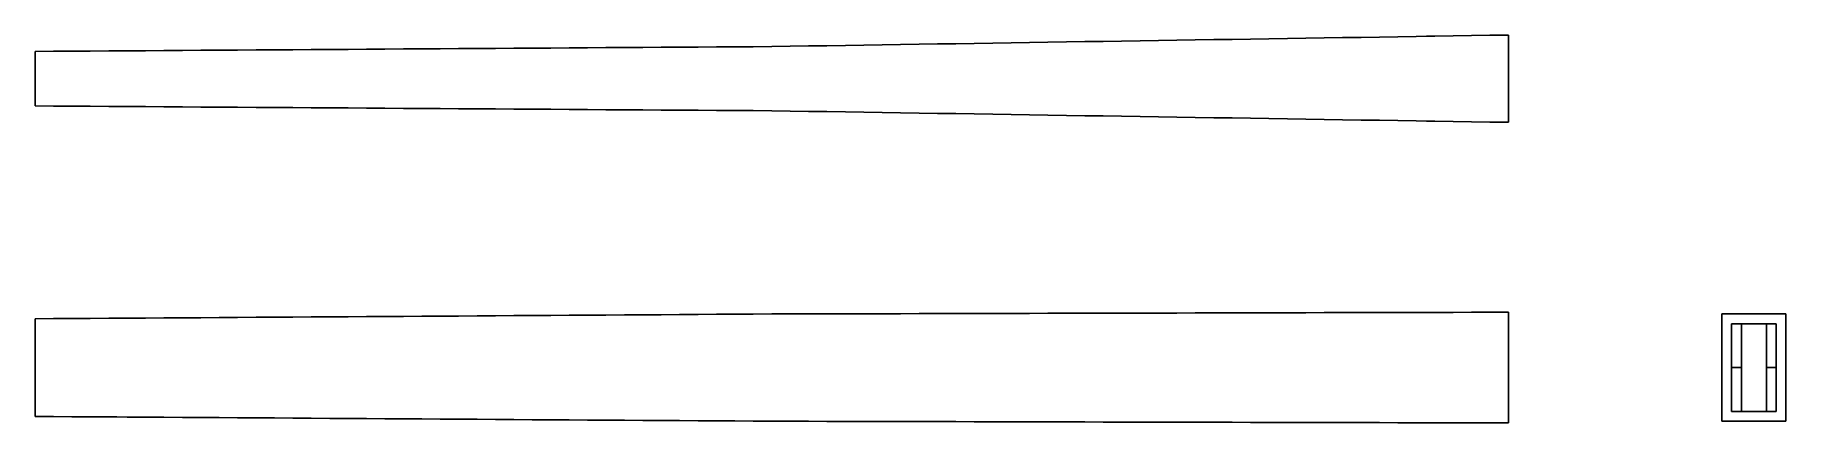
# Model space of a CAD drawing. Header units: inches. Extents: x 0 to 10.7, y -0.3 to 2.
import ezdxf

# ---------------------------------------------------------------- set-up
doc = ezdxf.new("R2010")
doc.units = ezdxf.units.IN

msp = doc.modelspace()

# ---------------------------------------------------------------- linework, layer by layer
at = {"layer": 'FRONT'}
for p, q in [((3.4875, 0.320876), (3.6, 0.321608)), ((3.6, 0.321608), (3.7125, 0.322341)), ((3.7125, 0.322341), (3.825, 0.323073)), ((3.825, 0.323073), (3.9375, 0.323806)), ((3.9375, 0.323806), (4.05, 0.324538)), ((4.05, 0.324538), (4.1625, 0.325271)), ((4.1625, 0.325271), (4.275, 0.326003)), ((4.275, 0.326003), (4.3875, 0.326736)), ((4.3875, 0.326736), (4.5, 0.327468)), ((4.5, 0.327468), (4.6125, 0.327734)), ((4.6125, 0.327734), (4.725, 0.327999)), ((4.725, 0.327999), (4.8375, 0.328265)), ((4.8375, 0.328265), (4.95, 0.32853)), ((4.95, 0.32853), (5.0625, 0.328796)), ((5.0625, 0.328796), (5.175, 0.329062)), ((5.175, 0.329062), (5.2875, 0.329327)), ((5.2875, 0.329327), (5.4, 0.329593)), ((5.4, 0.329593), (5.5125, 0.329858)), ((5.5125, 0.329858), (5.625, 0.330124)), ((5.625, 0.330124), (5.7375, 0.33039)), ((5.7375, 0.33039), (5.85, 0.330655)), ((5.85, 0.330655), (5.9625, 0.330921)), ((5.9625, 0.330921), (6.075, 0.331186)), ((6.075, 0.331186), (6.1875, 0.331452)), ((6.1875, 0.331452), (6.3, 0.331718)), ((6.3, 0.331718), (6.4125, 0.331983)), ((6.4125, 0.331983), (6.525, 0.332249)), ((6.525, 0.332249), (6.6375, 0.332514)), ((6.6375, 0.332514), (6.75, 0.33278)), ((6.75, 0.33278), (6.8625, 0.333045)), ((6.8625, 0.333045), (6.975, 0.333311)), ((6.975, 0.333311), (7.0875, 0.333577)), ((7.0875, 0.333577), (7.2, 0.333842)), ((7.2, 0.333842), (7.3125, 0.334108)), ((7.3125, 0.334108), (7.425, 0.334373)), ((7.425, 0.334373), (7.5375, 0.334639)), ((7.5375, 0.334639), (7.65, 0.334905)), ((7.65, 0.334905), (7.7625, 0.33517)), ((7.7625, 0.33517), (7.875, 0.335436)), ((7.875, 0.335436), (7.9875, 0.335701)), ((7.9875, 0.335701), (8.1, 0.335967)), ((8.1, 0.335967), (8.2125, 0.336233)), ((8.2125, 0.336233), (8.325, 0.336498)), ((8.325, 0.336498), (8.4375, 0.336764)), ((8.4375, 0.336764), (8.5, 0.336911)), ((8.5, 0.336911), (8.55, 0.337029)), ((8.55, 0.337029), (8.6625, 0.337295)), ((8.6625, 0.337295), (8.775, 0.33756)), ((8.775, 0.33756), (8.8875, 0.337826)), ((8.8875, 0.337826), (9, 0.338092)), ((9, 0.338092), (9, -0.338092)), ((0, 0.298169), (0.1125, 0.298901)), ((0, 0.298169), (0, -0.298169)), ((0.1125, 0.298901), (0.225, 0.299634)), ((0.225, 0.299634), (0.3375, 0.300366)), ((0.3375, 0.300366), (0.45, 0.301099)), ((0.45, 0.301099), (0.5, 0.301424)), ((0.5, 0.301424), (0.5625, 0.301831)), ((0.5625, 0.301831), (0.675, 0.302564)), ((0.675, 0.302564), (0.7875, 0.303296)), ((0.7875, 0.303296), (0.9, 0.304029)), ((0.9, 0.304029), (1.0125, 0.304761)), ((1.0125, 0.304761), (1.125, 0.305494)), ((1.125, 0.305494), (1.2375, 0.306226)), ((1.2375, 0.306226), (1.35, 0.306959)), ((1.35, 0.306959), (1.4625, 0.307691)), ((1.4625, 0.307691), (1.575, 0.308424)), ((1.575, 0.308424), (1.6875, 0.309156)), ((1.6875, 0.309156), (1.8, 0.309889)), ((1.8, 0.309889), (1.9125, 0.310621)), ((1.9125, 0.310621), (2.025, 0.311353)), ((2.025, 0.311353), (2.1375, 0.312086)), ((2.1375, 0.312086), (2.25, 0.312818)), ((2.25, 0.312818), (2.3625, 0.313551)), ((2.3625, 0.313551), (2.475, 0.314283)), ((2.475, 0.314283), (2.5875, 0.315016)), ((2.5875, 0.315016), (2.7, 0.315748)), ((2.7, 0.315748), (2.8125, 0.316481)), ((2.8125, 0.316481), (2.925, 0.317213)), ((2.925, 0.317213), (3.0375, 0.317946)), ((3.0375, 0.317946), (3.15, 0.318678)), ((3.15, 0.318678), (3.2625, 0.319411)), ((3.2625, 0.319411), (3.375, 0.320143)), ((3.375, 0.320143), (3.4875, 0.320876)), ((0, -0.298169), (0.1125, -0.298901)), ((0.1125, -0.298901), (0.225, -0.299634)), ((0.225, -0.299634), (0.3375, -0.300366)), ((0.3375, -0.300366), (0.45, -0.301099)), ((0.45, -0.301099), (0.5, -0.301424)), ((0.5, -0.301424), (0.5625, -0.301831)), ((0.5625, -0.301831), (0.675, -0.302564)), ((0.675, -0.302564), (0.7875, -0.303296)), ((0.7875, -0.303296), (0.9, -0.304029)), ((0.9, -0.304029), (1.0125, -0.304761)), ((1.0125, -0.304761), (1.125, -0.305494)), ((1.125, -0.305494), (1.2375, -0.306226)), ((1.2375, -0.306226), (1.35, -0.306959)), ((1.35, -0.306959), (1.4625, -0.307691)), ((1.4625, -0.307691), (1.575, -0.308424)), ((1.575, -0.308424), (1.6875, -0.309156)), ((1.6875, -0.309156), (1.8, -0.309889)), ((1.8, -0.309889), (1.9125, -0.310621)), ((1.9125, -0.310621), (2.025, -0.311353)), ((2.025, -0.311353), (2.1375, -0.312086)), ((2.1375, -0.312086), (2.25, -0.312818)), ((2.25, -0.312818), (2.3625, -0.313551)), ((2.3625, -0.313551), (2.475, -0.314283)), ((2.475, -0.314283), (2.5875, -0.315016)), ((2.5875, -0.315016), (2.7, -0.315748)), ((2.7, -0.315748), (2.8125, -0.316481)), ((2.8125, -0.316481), (2.925, -0.317213)), ((2.925, -0.317213), (3.0375, -0.317946)), ((3.0375, -0.317946), (3.15, -0.318678)), ((3.15, -0.318678), (3.2625, -0.319411)), ((3.2625, -0.319411), (3.375, -0.320143)), ((3.375, -0.320143), (3.4875, -0.320876)), ((3.4875, -0.320876), (3.6, -0.321608)), ((3.6, -0.321608), (3.7125, -0.322341)), ((3.7125, -0.322341), (3.825, -0.323073)), ((3.825, -0.323073), (3.9375, -0.323806)), ((3.9375, -0.323806), (4.05, -0.324538)), ((4.05, -0.324538), (4.1625, -0.325271)), ((4.1625, -0.325271), (4.275, -0.326003)), ((4.275, -0.326003), (4.3875, -0.326736)), ((4.3875, -0.326736), (4.5, -0.327468)), ((4.5, -0.327468), (4.6125, -0.327734)), ((4.6125, -0.327734), (4.725, -0.327999)), ((4.725, -0.327999), (4.8375, -0.328265)), ((4.8375, -0.328265), (4.95, -0.32853)), ((4.95, -0.32853), (5.0625, -0.328796)), ((5.0625, -0.328796), (5.175, -0.329062)), ((5.175, -0.329062), (5.2875, -0.329327)), ((5.2875, -0.329327), (5.4, -0.329593)), ((5.4, -0.329593), (5.5125, -0.329858)), ((5.5125, -0.329858), (5.625, -0.330124)), ((5.625, -0.330124), (5.7375, -0.33039)), ((5.7375, -0.33039), (5.85, -0.330655)), ((5.85, -0.330655), (5.9625, -0.330921)), ((5.9625, -0.330921), (6.075, -0.331186)), ((6.075, -0.331186), (6.1875, -0.331452)), ((6.1875, -0.331452), (6.3, -0.331718)), ((6.3, -0.331718), (6.4125, -0.331983)), ((6.4125, -0.331983), (6.525, -0.332249)), ((6.525, -0.332249), (6.6375, -0.332514)), ((6.6375, -0.332514), (6.75, -0.33278)), ((6.75, -0.33278), (6.8625, -0.333045)), ((6.8625, -0.333045), (6.975, -0.333311)), ((6.975, -0.333311), (7.0875, -0.333577)), ((7.0875, -0.333577), (7.2, -0.333842)), ((7.2, -0.333842), (7.3125, -0.334108)), ((7.3125, -0.334108), (7.425, -0.334373)), ((7.425, -0.334373), (7.5375, -0.334639)), ((7.5375, -0.334639), (7.65, -0.334905)), ((7.65, -0.334905), (7.7625, -0.33517)), ((7.7625, -0.33517), (7.875, -0.335436)), ((7.875, -0.335436), (7.9875, -0.335701)), ((7.9875, -0.335701), (8.1, -0.335967)), ((8.1, -0.335967), (8.2125, -0.336233)), ((8.2125, -0.336233), (8.325, -0.336498)), ((8.325, -0.336498), (8.4375, -0.336764)), ((8.4375, -0.336764), (8.5, -0.336911)), ((8.5, -0.336911), (8.55, -0.337029)), ((8.55, -0.337029), (8.6625, -0.337295)), ((8.6625, -0.337295), (8.775, -0.33756)), ((8.775, -0.33756), (8.8875, -0.337826)), ((8.8875, -0.337826), (9, -0.338092))]:
    msp.add_line(p, q, dxfattribs=at)
at = {"layer": 'SECTION'}
for p, q in [((10.696044, 0.327468), (10.303956, 0.327468)), ((10.303956, 0.327468), (10.303956, -0.327468)), ((10.696044, -0.327468), (10.696044, 0.327468)), ((10.636044, 0.267468), (10.363956, 0.267468)), ((10.363956, 0.267468), (10.363956, -0.267468)), ((10.423956, 0.267468), (10.363956, 0.267468)), ((10.363956, 0.267468), (10.363956, 0)), ((10.423956, 0), (10.423956, 0.267468)), ((10.636044, 0.267468), (10.576044, 0.267468)), ((10.576044, 0.267468), (10.576044, 0)), ((10.636044, -0.267468), (10.636044, 0.267468)), ((10.636044, 0), (10.636044, 0.267468)), ((10.363956, 0), (10.423956, 0)), ((10.423956, 0), (10.363956, 0)), ((10.363956, 0), (10.363956, -0.267468)), ((10.423956, -0.267468), (10.423956, 0)), ((10.576044, 0), (10.636044, 0)), ((10.636044, 0), (10.576044, 0)), ((10.576044, 0), (10.576044, -0.267468)), ((10.636044, -0.267468), (10.636044, 0)), ((10.363956, -0.267468), (10.636044, -0.267468)), ((10.363956, -0.267468), (10.423956, -0.267468)), ((10.576044, -0.267468), (10.636044, -0.267468)), ((10.303956, -0.327468), (10.696044, -0.327468))]:
    msp.add_line(p, q, dxfattribs=at)
at = {"layer": 'TOP'}
for p, q in [((0, 1.930736), (0.1125, 1.931475)), ((0, 1.930736), (0, 1.597814)), ((0.1125, 1.931475), (0.225, 1.932215)), ((0.225, 1.932215), (0.3375, 1.932954)), ((0.3375, 1.932954), (0.45, 1.933694)), ((0.45, 1.933694), (0.5, 1.934023)), ((0.5, 1.934023), (0.5625, 1.934434)), ((0.5625, 1.934434), (0.675, 1.935173)), ((0.675, 1.935173), (0.7875, 1.935913)), ((0.7875, 1.935913), (0.9, 1.936652)), ((0.9, 1.936652), (1.0125, 1.937392)), ((1.0125, 1.937392), (1.125, 1.938131)), ((1.125, 1.938131), (1.2375, 1.938871)), ((1.2375, 1.938871), (1.35, 1.939611)), ((1.35, 1.939611), (1.4625, 1.94035)), ((1.4625, 1.94035), (1.575, 1.94109)), ((1.575, 1.94109), (1.6875, 1.941829)), ((1.6875, 1.941829), (1.8, 1.942569)), ((1.8, 1.942569), (1.9125, 1.943309)), ((1.9125, 1.943309), (2.025, 1.944048)), ((2.025, 1.944048), (2.1375, 1.944788)), ((2.1375, 1.944788), (2.25, 1.945527)), ((2.25, 1.945527), (2.3625, 1.946267)), ((2.3625, 1.946267), (2.475, 1.947007)), ((2.475, 1.947007), (2.5875, 1.947746)), ((2.5875, 1.947746), (2.7, 1.948486)), ((2.7, 1.948486), (2.8125, 1.949225)), ((2.8125, 1.949225), (2.925, 1.949965)), ((2.925, 1.949965), (3.0375, 1.950704)), ((3.0375, 1.950704), (3.15, 1.951444)), ((3.15, 1.951444), (3.2625, 1.952184)), ((3.2625, 1.952184), (3.375, 1.952923)), ((3.375, 1.952923), (3.4875, 1.953663)), ((3.4875, 1.953663), (3.6, 1.954402)), ((3.6, 1.954402), (3.7125, 1.955142)), ((3.7125, 1.955142), (3.825, 1.955882)), ((3.825, 1.955882), (3.9375, 1.956621)), ((3.9375, 1.956621), (4.05, 1.957361)), ((4.05, 1.957361), (4.1625, 1.9581)), ((4.1625, 1.9581), (4.275, 1.95884)), ((4.275, 1.95884), (4.3875, 1.959579)), ((4.3875, 1.959579), (4.5, 1.960319)), ((4.5, 1.960319), (4.6125, 1.96208)), ((4.6125, 1.96208), (4.725, 1.963841)), ((4.725, 1.963841), (4.8375, 1.965601)), ((4.8375, 1.965601), (4.95, 1.967362)), ((4.95, 1.967362), (5.0625, 1.969123)), ((5.0625, 1.969123), (5.175, 1.970884)), ((5.175, 1.970884), (5.2875, 1.972645)), ((5.2875, 1.972645), (5.4, 1.974405)), ((5.4, 1.974405), (5.5125, 1.976166)), ((5.5125, 1.976166), (5.625, 1.977927)), ((5.625, 1.977927), (5.7375, 1.979688)), ((5.7375, 1.979688), (5.85, 1.981449)), ((5.85, 1.981449), (5.9625, 1.98321)), ((5.9625, 1.98321), (6.075, 1.98497)), ((6.075, 1.98497), (6.1875, 1.986731)), ((6.1875, 1.986731), (6.3, 1.988492)), ((6.3, 1.988492), (6.4125, 1.990253)), ((6.4125, 1.990253), (6.525, 1.992014)), ((6.525, 1.992014), (6.6375, 1.993774)), ((6.6375, 1.993774), (6.75, 1.995535)), ((6.75, 1.995535), (6.8625, 1.997296)), ((6.8625, 1.997296), (6.975, 1.999057)), ((6.975, 1.999057), (7.0875, 2.000818)), ((7.0875, 2.000818), (7.2, 2.002578)), ((7.2, 2.002578), (7.3125, 2.004339)), ((7.3125, 2.004339), (7.425, 2.0061)), ((7.425, 2.0061), (7.5375, 2.007861)), ((7.5375, 2.007861), (7.65, 2.009622)), ((7.65, 2.009622), (7.7625, 2.011382)), ((7.7625, 2.011382), (7.875, 2.013143)), ((7.875, 2.013143), (7.9875, 2.014904)), ((7.9875, 2.014904), (8.1, 2.016665)), ((8.1, 2.016665), (8.2125, 2.018426)), ((8.2125, 2.018426), (8.325, 2.020186)), ((8.325, 2.020186), (8.4375, 2.021947)), ((8.4375, 2.021947), (8.5, 2.022926)), ((8.5, 2.022926), (8.55, 2.023708)), ((8.55, 2.023708), (8.6625, 2.025469)), ((8.6625, 2.025469), (8.775, 2.02723)), ((8.775, 2.02723), (8.8875, 2.028991)), ((8.8875, 2.028991), (9, 2.030751)), ((9, 2.030751), (9, 1.497799)), ((0, 1.597814), (0.1125, 1.597075)), ((0.1125, 1.597075), (0.225, 1.596335)), ((0.225, 1.596335), (0.3375, 1.595596)), ((0.3375, 1.595596), (0.45, 1.594856)), ((0.45, 1.594856), (0.5, 1.594527)), ((0.5, 1.594527), (0.5625, 1.594116)), ((0.5625, 1.594116), (0.675, 1.593377)), ((0.675, 1.593377), (0.7875, 1.592637)), ((0.7875, 1.592637), (0.9, 1.591898)), ((0.9, 1.591898), (1.0125, 1.591158)), ((1.0125, 1.591158), (1.125, 1.590419)), ((1.125, 1.590419), (1.2375, 1.589679)), ((1.2375, 1.589679), (1.35, 1.588939)), ((1.35, 1.588939), (1.4625, 1.5882)), ((1.4625, 1.5882), (1.575, 1.58746)), ((1.575, 1.58746), (1.6875, 1.586721)), ((1.6875, 1.586721), (1.8, 1.585981)), ((1.8, 1.585981), (1.9125, 1.585241)), ((1.9125, 1.585241), (2.025, 1.584502)), ((2.025, 1.584502), (2.1375, 1.583762)), ((2.1375, 1.583762), (2.25, 1.583023)), ((2.25, 1.583023), (2.3625, 1.582283)), ((2.3625, 1.582283), (2.475, 1.581544)), ((2.475, 1.581544), (2.5875, 1.580804)), ((2.5875, 1.580804), (2.7, 1.580064)), ((2.7, 1.580064), (2.8125, 1.579325)), ((2.8125, 1.579325), (2.925, 1.578585)), ((2.925, 1.578585), (3.0375, 1.577846)), ((3.0375, 1.577846), (3.15, 1.577106)), ((3.15, 1.577106), (3.2625, 1.576366)), ((3.2625, 1.576366), (3.375, 1.575627)), ((3.375, 1.575627), (3.4875, 1.574887)), ((3.4875, 1.574887), (3.6, 1.574148)), ((3.6, 1.574148), (3.7125, 1.573408)), ((3.7125, 1.573408), (3.825, 1.572669)), ((3.825, 1.572669), (3.9375, 1.571929)), ((3.9375, 1.571929), (4.05, 1.571189)), ((4.05, 1.571189), (4.1625, 1.57045)), ((4.1625, 1.57045), (4.275, 1.56971)), ((4.275, 1.56971), (4.3875, 1.568971)), ((4.3875, 1.568971), (4.5, 1.568231)), ((4.5, 1.568231), (4.6125, 1.56647)), ((4.6125, 1.56647), (4.725, 1.564709)), ((4.725, 1.564709), (4.8375, 1.562949)), ((4.8375, 1.562949), (4.95, 1.561188)), ((4.95, 1.561188), (5.0625, 1.559427)), ((5.0625, 1.559427), (5.175, 1.557666)), ((5.175, 1.557666), (5.2875, 1.555905)), ((5.2875, 1.555905), (5.4, 1.554145)), ((5.4, 1.554145), (5.5125, 1.552384)), ((5.5125, 1.552384), (5.625, 1.550623)), ((5.625, 1.550623), (5.7375, 1.548862)), ((5.7375, 1.548862), (5.85, 1.547101)), ((5.85, 1.547101), (5.9625, 1.545341)), ((5.9625, 1.545341), (6.075, 1.54358)), ((6.075, 1.54358), (6.1875, 1.541819)), ((6.1875, 1.541819), (6.3, 1.540058)), ((6.3, 1.540058), (6.4125, 1.538297)), ((6.4125, 1.538297), (6.525, 1.536537)), ((6.525, 1.536537), (6.6375, 1.534776)), ((6.6375, 1.534776), (6.75, 1.533015)), ((6.75, 1.533015), (6.8625, 1.531254)), ((6.8625, 1.531254), (6.975, 1.529493)), ((6.975, 1.529493), (7.0875, 1.527732)), ((7.0875, 1.527732), (7.2, 1.525972)), ((7.2, 1.525972), (7.3125, 1.524211)), ((7.3125, 1.524211), (7.425, 1.52245)), ((7.425, 1.52245), (7.5375, 1.520689)), ((7.5375, 1.520689), (7.65, 1.518928)), ((7.65, 1.518928), (7.7625, 1.517168)), ((7.7625, 1.517168), (7.875, 1.515407)), ((7.875, 1.515407), (7.9875, 1.513646)), ((7.9875, 1.513646), (8.1, 1.511885)), ((8.1, 1.511885), (8.2125, 1.510124)), ((8.2125, 1.510124), (8.325, 1.508364)), ((8.325, 1.508364), (8.4375, 1.506603)), ((8.4375, 1.506603), (8.5, 1.505625)), ((8.5, 1.505625), (8.55, 1.504842)), ((8.55, 1.504842), (8.6625, 1.503081)), ((8.6625, 1.503081), (8.775, 1.50132)), ((8.775, 1.50132), (8.8875, 1.49956)), ((8.8875, 1.49956), (9, 1.497799))]:
    msp.add_line(p, q, dxfattribs=at)

doc.saveas('drawing.dxf')
